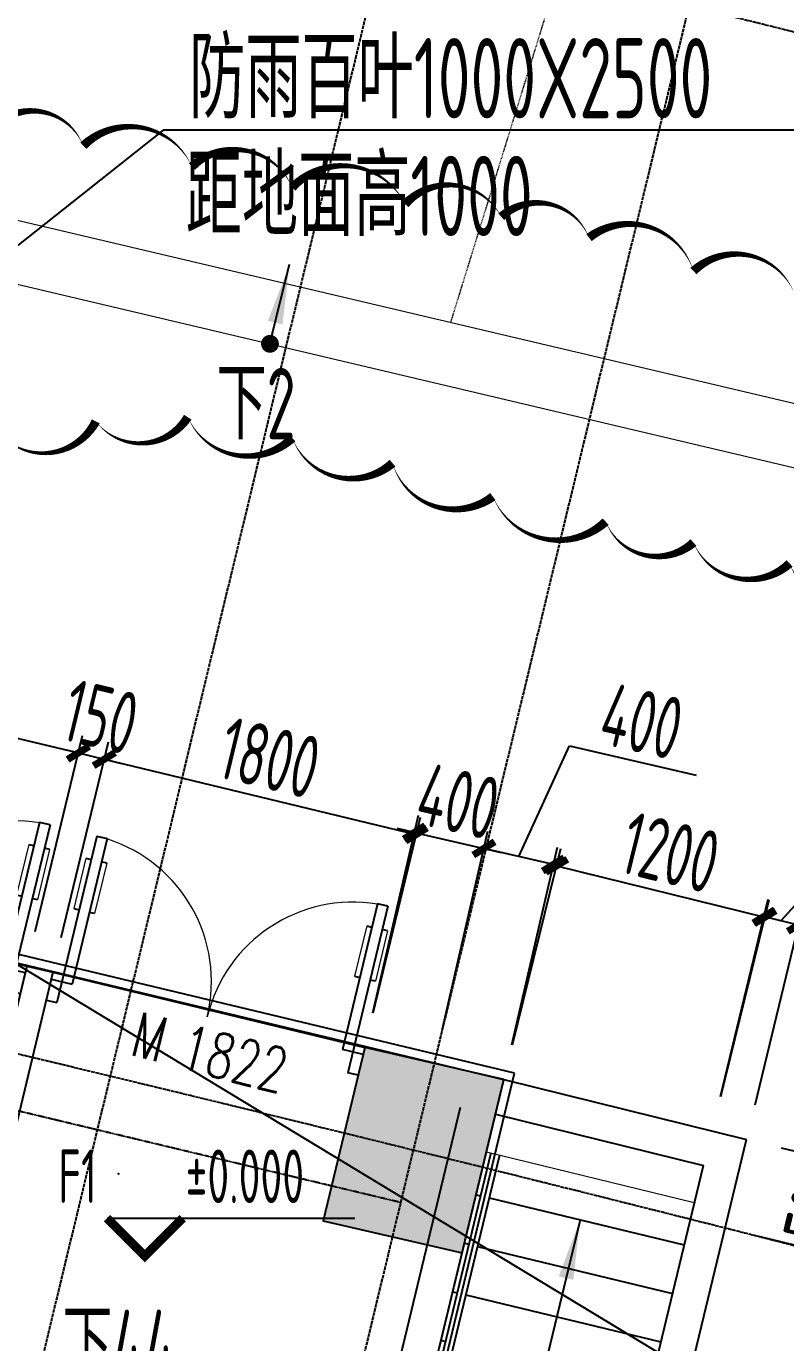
# Model space of a CAD drawing. Header units: millimetres. Extents: x 11639278 to 23698211, y -13072636 to -5537337.
# Drawn here: x 11852467 to 11856727, y -6387789 to -6380407 of the extents above; entities that cross this region are included whole.
import ezdxf
from ezdxf.enums import TextEntityAlignment as Align

# ---------------------------------------------------------------- set-up
doc = ezdxf.new("R2010")
doc.units = ezdxf.units.MM
doc.header["$LTSCALE"] = 10
for name, pattern in [('A2-RG-AXIS$0$CENTER', [2, 1.25, -0.25, 0.25, -0.25]), ('A2-RG-AXIS$0$DOTE', [2.42, 2, -0.2, 0.02, -0.2]), ('A2-RI-F1$0$DOT2', [0.125, 0, -0.125]), ('A2-RI-F1$0$Overhead 1_16_', [2.579687, 1.5875, -0.992188]), ('A2-RV-F1$0$DASHED2', [0.375, 0.25, -0.125])]:
    doc.linetypes.add(name, pattern=pattern)
for name, color, linetype in [('A2-RB-F1$0$A-DIMS-100', 1, 'Continuous'), ('A2-RG-AXIS$0$A-GRID', 1, 'A2-RG-AXIS$0$CENTER'), ('A2-RI-F1$0$$0$AUDIT_D_120618114340-341', 1, 'Continuous'), ('A2-RI-F1$0$A-DOOR', 32, 'Continuous'), ('A2-RI-F1$0$A-FLOR-OTLN', 4, 'A2-RI-F1$0$DOT2'), ('A2-RI-F1$0$A-STRS', 50, 'Continuous'), ('A2-RI-F1$0$A-SYMB', 4, 'Continuous'), ('A2-RI-F1$0$A-SYMB-AREA', 4, 'Continuous'), ('A2-RI-F1$0$A-SYMB-DOOR', 4, 'Continuous'), ('A2-RI-F1$0$A-SYMB-NAME', 4, 'Continuous'), ('A2-RI-F1$0$A-WALL', 7, 'Continuous'), ('A2-RI-F1$0$AUDIT_D_120618114340-341', 1, 'Continuous'), ('A2-RI-F1$0$WINDOW_TEXT', 7, 'Continuous'), ('A2-RS-F1$0$A-HATH-GRAY', 8, 'Continuous'), ('A2-RS-F1$0$A-WALL-CONC', 6, 'Continuous'), ('A2-RV-F1$0$A-HATH-GRAY', 8, 'Continuous'), ('A2-RV-F1$0$A-SYMB-AREA', 4, 'Continuous'), ('A2-RV-F1$0$A-SYMB-NAME', 4, 'Continuous'), ('A2-RV-F1$0$AUDIT_D_120618114340-210', 80, 'Continuous'), ('A2-RV-F1$0$AUDIT_D_120618114340-341', 1, 'Continuous'), ('A2-RV-F1$0$AUDIT_D_120618114340-408', 50, 'Continuous')]:
    doc.layers.add(name, color=color, linetype=linetype)
for name, color, linetype, lineweight in [('A2-RI-F1$0$A-DETL-LLIN', 3, 'Continuous', 5), ('A2-RI-F1$0$A-FLOR-OVHD', 8, 'A2-RI-F1$0$Overhead 1_16_', 5), ('A2-RI-F1$0$ECADI-PARCEL NAMES', 2, 'Continuous', 9)]:
    doc.layers.add(name, color=color, linetype=linetype, lineweight=lineweight)
doc.layers.add('A2-RI-F1$0$A-X-AREA', color=6, linetype='Continuous', plot=False)
doc.styles.add('A2-RB-F1$0$XD2008', font='hzs.shx', dxfattribs={"width": 0.7, "bigfont": 'hztxt.shx'})
doc.styles.add('A2-RI-F1$0$ECADI', font='hzs.shx', dxfattribs={"width": 0.7, "bigfont": 'hztxt.shx'})
doc.styles.add('A2-RI-F1$0$ECADI-TXT', font='simplex.shx', dxfattribs={"bigfont": 'hztxt.shx'})
doc.styles.add('A2-RI-F1$0$SIMPLEX', font='simplex.shx', dxfattribs={"width": 0.7})
doc.styles.add('A2-RI-F1$0$XD2008', font='hzs.shx', dxfattribs={"width": 0.7, "bigfont": 'hztxt.shx'})
doc.styles.add('A2-RV-F1$0$ECADI', font='hzs.shx', dxfattribs={"width": 0.7, "bigfont": 'hztxt.shx'})
doc.dimstyles.new('A2-RB-F1$0$XD100$0', dxfattribs={"dimscale": 100, "dimtxt": 3.5, "dimasz": 1, "dimexe": 1, "dimexo": 2, "dimgap": 0.5, "dimtad": 1, "dimdec": 0, "dimdsep": 46, "dimtxsty": 'A2-RB-F1$0$XD2008', "dimblk1": 'A2-RB-F1$0$_ArchTick', "dimblk2": 'A2-RB-F1$0$_ArchTick', "dimsah": 1, "dimcen": 2.5, "dimclrt": 4, "dimaunit": 1, "dimadec": 0, "dimazin": 0, "dimtfac": 1, "dimtdec": 0, "dimtix": 1, "dimtmove": 1, "dimatfit": 3, "dimfxl": 0, "dimtolj": 1, "dimtzin": 0, "dimarcsym": 0})

# ---------------------------------------------------------------- blocks, each defined once
blk = doc.blocks.new('A2-RG-AXIS')
at = {"layer": 'A2-RG-AXIS$0$A-GRID', "linetype": 'A2-RG-AXIS$0$DOTE'}
for p, q in [((11845769.4, -6416040.8), (11855178.4, -6377003.5)), ((11847468.7, -6416458.9), (11856889.5, -6377372.8))]:
    blk.add_line(p, q, dxfattribs=at)
for radius in [323300, 316700, 313400, 308700]:
    blk.add_arc((11778730.7, -6694178.7), radius, 75.589285, 95.407644, dxfattribs=at)
blk = doc.blocks.new('A2-RV-F1$0$5erhfh')
at = {"layer": 'A2-RV-F1$0$A-SYMB-AREA', "style": 'A2-RV-F1$0$ECADI', "width": 0.7}
blk.add_attdef('340M2', text='', height=2.5, dxfattribs=at).set_placement((0, 1.25), align=Align.MIDDLE_LEFT)
at = {"layer": 'A2-RV-F1$0$A-SYMB-NAME', "style": 'A2-RV-F1$0$ECADI', "width": 0.7}
blk.add_attdef('CHINESENAME', (-12.292, 3.087), '', height=4.5, dxfattribs=at)
blk = doc.blocks.new('A2-RV-F1')
at = {"layer": 'A2-RV-F1$0$A-HATH-GRAY', "linetype": 'A2-RV-F1$0$DASHED2'}
blk.add_line((11850144, -6385943.2), (11854569.1, -6387002.1), dxfattribs=at)
at = {"layer": 'A2-RV-F1$0$AUDIT_D_120618114340-210', "extrusion": (0, 0, -1)}
for p, q in [((11855072.4, -6386725.6), (11853547.8, -6393051)), ((11855121, -6386737.4), (11853596.4, -6393062.8))]:
    blk.add_line(p, q, dxfattribs=at)
at = {"layer": 'A2-RV-F1$0$AUDIT_D_120618114340-341', "extrusion": (-1.41944e-08, 7.12139e-08, -1)}
blk.add_line((11855573.6, -6387100.1, 0), (11854106.8, -6393185.8, 0), dxfattribs=at)
at = {"layer": 'A2-RV-F1$0$AUDIT_D_120618114340-341', "extrusion": (-2.24011e-30, -5.38121e-30, -1)}
blk.add_solid([(-11855453.8, -6387417.6), (-11855535.6, -6387437.3), (-11855573.6, -6387100.1)], dxfattribs=at)
at = {"layer": 'A2-RV-F1$0$AUDIT_D_120618114340-408'}
for p, q in [((11854990.3, -6386959.5), (11855014.6, -6386965.3)), ((11855063.2, -6386977), (11856156.9, -6387240.6)), ((11854924.7, -6387231.7), (11854949, -6387237.5)), ((11854997.6, -6387249.2), (11856091.3, -6387512.9)), ((11854859.1, -6387503.9), (11854883.4, -6387509.7)), ((11854932, -6387521.5), (11856025.7, -6387785.1)), ((11854793.5, -6387776.1), (11854817.8, -6387781.9))]:
    blk.add_line(p, q, dxfattribs=at)
ref = blk.add_blockref('A2-RV-F1$0$5erhfh', (11853899.2, -6388313.4), dxfattribs=dict(xscale=100, yscale=100, zscale=100))
ref.add_attrib('CHINESENAME', '下44', (11852670, -6388004.6), dxfattribs={"layer": 'A2-RV-F1$0$A-SYMB-NAME', "height": 400, "style": 'A2-RV-F1$0$ECADI', "width": 0.7})
blk = doc.blocks.new('A2-RB-F1$0$_ArchTick')
at = {"color": 0, "linetype": 'ByBlock', "const_width": 0.4}
blk.add_lwpolyline([(-0.5, -0.5), (0.5, 0.5)], dxfattribs=at)
blk = doc.blocks.new('*D1394')
at = {"layer": 'A2-RB-F1$0$A-DIMS-100', "color": 0, "lineweight": -2, "transparency": 16777216}
for p, q in [((11855193.8, -6386119.9), (11855465.6, -6385017.8)), ((11855441.7, -6385114.9), (11856610.5, -6385403.3)), ((11856362.5, -6386408.2), (11856634.4, -6385306.2))]:
    blk.add_line(p, q, dxfattribs=at)
at = {"layer": 'Defpoints', "color": 0, "transparency": 16777216}
for p in [(11856610.5, -6385403.3), (11855145.9, -6386314), (11856314.6, -6386602.4)]:
    blk.add_point(p, dxfattribs=at)
at = {"layer": 'A2-RB-F1$0$A-DIMS-100', "color": 0, "lineweight": -2, "transparency": 16777216, "xscale": 100, "yscale": 100, "zscale": 100}
for p, rotation in [((11855441.7, -6385114.9), 166.1416754840105), ((11856610.5, -6385403.3), 346.1416754840104)]:
    blk.add_blockref('A2-RB-F1$0$_ArchTick', p, dxfattribs=dict(at, rotation=rotation))
at = {"layer": 'A2-RB-F1$0$A-DIMS-100', "color": 4, "transparency": 16777216, "insert": (11856080, -6385040.6), "char_height": 350, "attachment_point": 5, "rotation": 346.14168, "style": 'A2-RB-F1$0$XD2008'}
blk.add_mtext('\\A1;1200', dxfattribs=at)
blk = doc.blocks.new('*D1395')
at = {"layer": 'A2-RB-F1$0$A-DIMS-100', "color": 0, "lineweight": -2, "transparency": 16777216}
for p, q in [((11855229.1, -6385062.5), (11855513.3, -6384442.4)), ((11855513.3, -6384442.4), (11856224.6, -6384606.3)), ((11854801, -6386029.3), (11855056.7, -6384920.1)), ((11855190.8, -6386119.1), (11855446.5, -6385009.9)), ((11855424, -6385107.4), (11855034.2, -6385017.5))]:
    blk.add_line(p, q, dxfattribs=at)
at = {"layer": 'Defpoints', "color": 0, "transparency": 16777216}
for p in [(11855034.2, -6385017.5), (11854756.1, -6386224.2), (11855145.9, -6386314)]:
    blk.add_point(p, dxfattribs=at)
at = {"layer": 'A2-RB-F1$0$A-DIMS-100', "color": 0, "lineweight": -2, "transparency": 16777216, "xscale": 100, "yscale": 100, "zscale": 100}
for p, rotation in [((11855034.2, -6385017.5), 167.0199327018391), ((11855424, -6385107.4), 347.0199327018392)]:
    blk.add_blockref('A2-RB-F1$0$_ArchTick', p, dxfattribs=dict(at, rotation=rotation))
at = {"layer": 'A2-RB-F1$0$A-DIMS-100', "color": 4, "transparency": 16777216, "insert": (11855919.5, -6384305.1), "char_height": 350, "attachment_point": 5, "rotation": 347.01993, "style": 'A2-RB-F1$0$XD2008'}
blk.add_mtext('\\A1;400', dxfattribs=at)
blk = doc.blocks.new('*D1236')
at = {"layer": 'A2-RB-F1$0$A-DIMS-100', "color": 0, "lineweight": -2, "transparency": 16777216}
for p, q in [((11850767.6, -6385060.8), (11851032.4, -6383963)), ((11851008.9, -6384060.2), (11852758.8, -6384482.2)), ((11852517.5, -6385482.8), (11852782.2, -6384385))]:
    blk.add_line(p, q, dxfattribs=at)
at = {"layer": 'Defpoints', "color": 0, "transparency": 16777216}
for p in [(11852758.8, -6384482.2), (11850720.8, -6385255.2), (11852470.6, -6385677.2)]:
    blk.add_point(p, dxfattribs=at)
at = {"layer": 'A2-RB-F1$0$A-DIMS-100', "color": 0, "lineweight": -2, "transparency": 16777216, "xscale": 100, "yscale": 100, "zscale": 100}
for p, rotation in [((11851008.9, -6384060.2), 166.4420341901473), ((11852758.8, -6384482.2), 346.4420341901473)]:
    blk.add_blockref('A2-RB-F1$0$_ArchTick', p, dxfattribs=dict(at, rotation=rotation))
at = {"layer": 'A2-RB-F1$0$A-DIMS-100', "color": 4, "transparency": 16777216, "insert": (11851936.6, -6384052.5), "char_height": 350, "attachment_point": 5, "rotation": 346.44203, "style": 'A2-RB-F1$0$XD2008'}
blk.add_mtext('\\A1;1800', dxfattribs=at)
blk = doc.blocks.new('*D1237')
at = {"layer": 'A2-RB-F1$0$A-DIMS-100', "color": 0, "lineweight": -2, "transparency": 16777216}
for p, q in [((11852517.5, -6385482.8), (11852782.1, -6384384.8)), ((11852663.3, -6385517.9), (11852927.9, -6384420)), ((11852758.7, -6384482), (11852661.5, -6384458.6)), ((11852758.7, -6384482), (11852904.5, -6384517.2)), ((11852904.5, -6384517.2), (11853001.7, -6384540.6))]:
    blk.add_line(p, q, dxfattribs=at)
at = {"layer": 'Defpoints', "color": 0, "transparency": 16777216}
for p in [(11852904.5, -6384517.2), (11852470.6, -6385677.2), (11852616.4, -6385712.3)]:
    blk.add_point(p, dxfattribs=at)
at = {"layer": 'A2-RB-F1$0$A-DIMS-100', "color": 0, "lineweight": -2, "transparency": 16777216, "xscale": 100, "yscale": 100, "zscale": 100}
for p, rotation in [((11852758.7, -6384482), 346.4486630936225), ((11852904.5, -6384517.2), 166.4486630936225)]:
    blk.add_blockref('A2-RB-F1$0$_ArchTick', p, dxfattribs=dict(at, rotation=rotation))
at = {"layer": 'A2-RB-F1$0$A-DIMS-100', "color": 4, "transparency": 16777216, "insert": (11852884.3, -6384280.9), "char_height": 350, "attachment_point": 5, "rotation": 346.44866, "style": 'A2-RB-F1$0$XD2008'}
blk.add_mtext('\\A1;150', dxfattribs=at)
blk = doc.blocks.new('*D1238')
at = {"layer": 'A2-RB-F1$0$A-DIMS-100', "color": 0, "lineweight": -2, "transparency": 16777216}
for p, q in [((11852663.3, -6385517.9), (11852928.1, -6384420.1)), ((11852904.6, -6384517.3), (11854654.4, -6384939.3)), ((11854413.1, -6385939.9), (11854677.9, -6384842.1))]:
    blk.add_line(p, q, dxfattribs=at)
at = {"layer": 'Defpoints', "color": 0, "transparency": 16777216}
for p in [(11854654.4, -6384939.3), (11852616.4, -6385712.3), (11854366.3, -6386134.3)]:
    blk.add_point(p, dxfattribs=at)
at = {"layer": 'A2-RB-F1$0$A-DIMS-100', "color": 0, "lineweight": -2, "transparency": 16777216, "xscale": 100, "yscale": 100, "zscale": 100}
for p, rotation in [((11852904.6, -6384517.3), 166.4414817815372), ((11854654.4, -6384939.3), 346.4414817815372)]:
    blk.add_blockref('A2-RB-F1$0$_ArchTick', p, dxfattribs=dict(at, rotation=rotation))
at = {"layer": 'A2-RB-F1$0$A-DIMS-100', "color": 4, "transparency": 16777216, "insert": (11853832.3, -6384509.6), "char_height": 350, "attachment_point": 5, "rotation": 346.44148, "style": 'A2-RB-F1$0$XD2008'}
blk.add_mtext('\\A1;1800', dxfattribs=at)
blk = doc.blocks.new('*D1239')
at = {"layer": 'A2-RB-F1$0$A-DIMS-100', "color": 0, "lineweight": -2, "transparency": 16777216}
for p, q in [((11854411.2, -6385939.4), (11854666.9, -6384830.2)), ((11854644.4, -6384927.7), (11854547, -6384905.2)), ((11854644.4, -6384927.7), (11855034.2, -6385017.5)), ((11854801, -6386029.3), (11855056.7, -6384920.1)), ((11855034.2, -6385017.5), (11855131.6, -6385040))]:
    blk.add_line(p, q, dxfattribs=at)
at = {"layer": 'Defpoints', "color": 0, "transparency": 16777216}
for p in [(11855034.2, -6385017.5), (11854366.3, -6386134.3), (11854756.1, -6386224.2)]:
    blk.add_point(p, dxfattribs=at)
at = {"layer": 'A2-RB-F1$0$A-DIMS-100', "color": 0, "lineweight": -2, "transparency": 16777216, "xscale": 100, "yscale": 100, "zscale": 100}
for p, rotation in [((11854644.4, -6384927.7), 347.019932701758), ((11855034.2, -6385017.5), 167.0199327017581)]:
    blk.add_blockref('A2-RB-F1$0$_ArchTick', p, dxfattribs=dict(at, rotation=rotation))
at = {"layer": 'A2-RB-F1$0$A-DIMS-100', "color": 4, "transparency": 16777216, "insert": (11854889.8, -6384753.4), "char_height": 350, "attachment_point": 5, "rotation": 347.01993, "style": 'A2-RB-F1$0$XD2008'}
blk.add_mtext('\\A1;400', dxfattribs=at)
blk = doc.blocks.new('*D852')
at = {"layer": 'A2-RB-F1$0$A-DIMS-100', "color": 0, "lineweight": -2, "transparency": 16777216}
for p, q in [((11856702.2, -6385422.5), (11857071.7, -6385014.1)), ((11857071.7, -6385014.1), (11857781.3, -6385185.6)), ((11856361.6, -6386408), (11856628.9, -6385301.9)), ((11856555.1, -6386454.7), (11856822.4, -6385348.6)), ((11856605.4, -6385399.1), (11856798.9, -6385445.8))]:
    blk.add_line(p, q, dxfattribs=at)
at = {"layer": 'Defpoints', "color": 0, "transparency": 16777216}
for p in [(11856798.9, -6385445.8), (11856314.6, -6386602.4), (11856508.1, -6386649.1)]:
    blk.add_point(p, dxfattribs=at)
at = {"layer": 'A2-RB-F1$0$A-DIMS-100', "color": 0, "lineweight": -2, "transparency": 16777216, "xscale": 100, "yscale": 100, "zscale": 100}
for p, rotation in [((11856605.4, -6385399.1), 166.4145466083481), ((11856798.9, -6385445.8), 346.4145466083481)]:
    blk.add_blockref('A2-RB-F1$0$_ArchTick', p, dxfattribs=dict(at, rotation=rotation))
at = {"layer": 'A2-RB-F1$0$A-DIMS-100', "color": 4, "transparency": 16777216, "insert": (11857479.4, -6384881.1), "char_height": 350, "attachment_point": 5, "rotation": 346.41455, "style": 'A2-RB-F1$0$XD2008'}
blk.add_mtext('\\A1;200', dxfattribs=at)
blk = doc.blocks.new('*D853')
at = {"layer": 'A2-RB-F1$0$A-DIMS-100', "color": 0, "lineweight": -2, "transparency": 16777216}
for p, q in [((11856702.3, -6386697), (11857304.7, -6386842.6)), ((11857207.5, -6386819.1), (11857231, -6386721.9)), ((11857207.5, -6386819.1), (11857087.3, -6387316.4)), ((11856582.1, -6387194.3), (11857184.5, -6387339.9)), ((11857087.3, -6387316.4), (11857063.9, -6387413.6))]:
    blk.add_line(p, q, dxfattribs=at)
at = {"layer": 'Defpoints', "color": 0, "transparency": 16777216}
for p in [(11856507.9, -6386650.1), (11856387.7, -6387147.3), (11857087.3, -6387316.4)]:
    blk.add_point(p, dxfattribs=at)
at = {"layer": 'A2-RB-F1$0$A-DIMS-100', "color": 0, "lineweight": -2, "transparency": 16777216, "xscale": 100, "yscale": 100, "zscale": 100}
for p, rotation in [((11857207.5, -6386819.1), 256.414546608545), ((11857087.3, -6387316.4), 76.41454660854498)]:
    blk.add_blockref('A2-RB-F1$0$_ArchTick', p, dxfattribs=dict(at, rotation=rotation))
at = {"layer": 'A2-RB-F1$0$A-DIMS-100', "color": 4, "transparency": 16777216, "insert": (11856928.7, -6387014.9), "char_height": 350, "attachment_point": 5, "rotation": 76.41455, "style": 'A2-RB-F1$0$XD2008'}
blk.add_mtext('\\A1;500', dxfattribs=at)
blk = doc.blocks.new('A2-RS-F1')
at = {"layer": 'A2-RS-F1$0$A-HATH-GRAY', "ltscale": 3}
h = blk.add_hatch(color=256, dxfattribs=at)
h.paths.add_polyline_path([(11790490.7, -6377046.5), (11789491.3, -6377010.6), (11789445.2, -6378310.2), (11790444.5, -6378345.7)], flags=16)
h.paths.add_polyline_path([(11794711.1, -6377235.6), (11794112.3, -6377197.1), (11794061, -6377995.6), (11794659.8, -6378034.1)], flags=0)
h.paths.add_polyline_path([(11794483.3, -6380778.7), (11793884.5, -6380740.2), (11793833.2, -6381538.6), (11794432, -6381577.1)], flags=0)
h.paths.add_polyline_path([(11793886.5, -6390060.6), (11793287.7, -6390022.1), (11793236.4, -6390820.5), (11793835.2, -6390859)], flags=0)
h.paths.add_polyline_path([(11793658.7, -6393603.7), (11793059.9, -6393565.2), (11793008.6, -6394363.6), (11793607.4, -6394402.1)], flags=0)
h.paths.add_polyline_path([(11789926.5, -6392936.5), (11788927.1, -6392900.6), (11788881, -6394200.2), (11789880.4, -6394235.7)], flags=16)
h.paths.add_polyline_path([(11781272, -6392739.2), (11780272, -6392732.1), (11780263.2, -6394032.4), (11781263.2, -6394039.2)], flags=16)
h.paths.add_polyline_path([(11772615.4, -6392790.7), (11771615.7, -6392812.3), (11771644.2, -6394112.4), (11772644, -6394090.4)], flags=16)
h.paths.add_polyline_path([(11771835.6, -6400549.4, 1), (11772735.6, -6400549.4, 1)])
h.paths.add_polyline_path([(11789601.8, -6400663.7, 1), (11788701.8, -6400663.7, 1)], flags=0)
h.paths.add_polyline_path([(11797125.5, -6401083.9, 1), (11798025.5, -6401083.9, 1)], flags=0)
h.paths.add_polyline_path([(11772266.5, -6376894.6), (11771266.7, -6376916.1), (11771295.3, -6378216.2), (11772295, -6378194.3)], flags=16)
h.paths.add_polyline_path([(11781379.7, -6376839.6), (11780379.7, -6376832.4), (11780370.9, -6378132.8), (11781370.9, -6378139.6)], flags=16)
h.paths.add_polyline_path([(11752826.5, -6385566), (11752029, -6385629.4), (11752187.6, -6387623.1), (11752985.1, -6387559.7)], flags=17)
h.paths.add_polyline_path([(11757362.8, -6385212.9), (11756565.3, -6385276.3), (11756723.9, -6387270.1), (11757521.2, -6387204.8)], flags=17)
h.paths.add_polyline_path([(11762965.1, -6393140.9), (11763031, -6394439.6), (11764029.7, -6394388.9), (11763963.9, -6393090.2)])
h.paths.add_polyline_path([(11793008.6, -6394363.6), (11793607.4, -6394402.1), (11793658.7, -6393603.7), (11793059.9, -6393565.2)], flags=17)
h.paths.add_polyline_path([(11793236.4, -6390820.5), (11793835.2, -6390859), (11793886.5, -6390060.6), (11793287.7, -6390022.1)], flags=17)
h.paths.add_polyline_path([(11793833.2, -6381538.6), (11794432, -6381577.1), (11794483.3, -6380778.7), (11793884.5, -6380740.2)], flags=17)
h.paths.add_polyline_path([(11794061, -6377995.6), (11794659.8, -6378034.1), (11794711.1, -6377235.6), (11794112.3, -6377197.1)], flags=17)
h.paths.add_polyline_path([(11762159.9, -6377261.3), (11762225.8, -6378560), (11763224.5, -6378509.3), (11763158.6, -6377210.6)], flags=17)
edge = h.paths.add_edge_path(flags=16)
edge.add_arc((11772285.6, -6400549.4), 450, 0, 360)
edge = h.paths.add_edge_path(flags=16)
edge.add_arc((11789151.8, -6400663.7), 450, 0, 360)
edge = h.paths.add_edge_path()
edge.add_arc((11763857, -6400855.6), 450, 0, 360)
edge = h.paths.add_edge_path(flags=17)
edge.add_arc((11797575.5, -6401083.9), 450, 0, 360)
edge = h.paths.add_edge_path()
edge.add_arc((11755440.6, -6401403.6), 450, 0, 360)
h.paths.add_polyline_path([(11756756.1, -6377586.7), (11756914.7, -6379580.4), (11756117.2, -6379643.9), (11755958.6, -6377650.1)], flags=17)
h.paths.add_polyline_path([(11757322.6, -6394796.6), (11758120, -6394731.3), (11758001.2, -6393237.8), (11757203.7, -6393301.3)])
h.paths.add_polyline_path([(11752786.3, -6395149.5), (11753583.8, -6395086), (11753449, -6393391.4), (11752651.5, -6393454.8)])
h.paths.add_polyline_path([(11751581, -6379997.1), (11752378.4, -6379933.7), (11752219.8, -6377940), (11751422.4, -6378003.4)])
edge = h.paths.add_edge_path()
edge.add_line((11771615.7, -6392812.7), (11771644.2, -6394112.4))
edge.add_line((11771644.2, -6394112.4), (11772644, -6394090.4))
edge.add_line((11772644, -6394090.4), (11772615.4, -6392790.7))
edge.add_line((11772615.4, -6392790.7), (11771615.7, -6392812.3))
edge.add_line((11780272, -6392732.4), (11780263.2, -6394032.4))
edge.add_line((11780263.2, -6394032.4), (11781263.2, -6394039.2))
edge.add_line((11781263.2, -6394039.2), (11781272, -6392739.2))
edge.add_line((11781272, -6392739.2), (11780272, -6392732.1))
edge.add_line((11788927.1, -6392901), (11788881, -6394200.2))
edge.add_line((11788881, -6394200.2), (11789880.4, -6394235.7))
edge.add_line((11789880.4, -6394235.7), (11789926.5, -6392936.5))
edge.add_line((11789926.5, -6392936.5), (11788927.1, -6392900.6))
edge.add_line((11789491.3, -6377011), (11789445.2, -6378310.2))
edge.add_line((11789445.2, -6378310.2), (11790444.5, -6378345.7))
edge.add_line((11790444.5, -6378345.7), (11790490.7, -6377046.5))
edge.add_line((11790490.7, -6377046.5), (11789491.3, -6377010.6))
edge.add_line((11780379.7, -6376832.8), (11780370.9, -6378132.8))
edge.add_line((11780370.9, -6378132.8), (11781370.9, -6378139.6))
edge.add_line((11781370.9, -6378139.6), (11781379.7, -6376839.6))
edge.add_line((11781379.7, -6376839.6), (11780379.7, -6376832.4))
edge.add_line((11771266.7, -6376916.5), (11771295.3, -6378216.2))
edge.add_line((11771295.3, -6378216.2), (11772295, -6378194.3))
edge.add_line((11772295, -6378194.3), (11772266.5, -6376894.6))
edge.add_line((11772266.5, -6376894.6), (11771266.7, -6376916.1))
edge.add_line((11756723.9, -6387270.1), (11757521.2, -6387204.8))
edge.add_line((11756565.3, -6385276.3), (11757362.8, -6385212.9))
edge.add_line((11756565.3, -6385276.3), (11756723.9, -6387270.1))
edge.add_line((11752187.6, -6387623.1), (11752985.1, -6387559.7))
edge.add_line((11752029, -6385629.4), (11752826.5, -6385566))
edge.add_line((11752029, -6385629.4), (11752187.6, -6387623.2))
edge.add_line((11752826.5, -6385566), (11752985.1, -6387559.7))
edge.add_line((11757362.2, -6385205.2), (11757521.2, -6387204.8))
edge = h.paths.add_edge_path()
edge.add_arc((11847549.5, -6408655.2), 450, 0, 360)
h.paths.add_polyline_path([(11818747.1, -6372607.5), (11817357.2, -6372439.1), (11817138.8, -6374225.8), (11818528.7, -6374394.2)])
h.paths.add_polyline_path([(11827964.2, -6373889.1), (11826579.8, -6373680.9), (11826310.1, -6375460.6), (11827694.6, -6375668.8)])
h.paths.add_polyline_path([(11837140.7, -6375434.8), (11835762.8, -6375187), (11835442.2, -6376958.2), (11836820.1, -6377206.1)])
h.paths.add_polyline_path([(11814457.2, -6396161.7), (11815846.9, -6396331.6), (11816041, -6394743.5), (11814651.4, -6394573.1)])
h.paths.add_polyline_path([(11851385, -6401917.5), (11850605.4, -6401737.8), (11850371.1, -6402710), (11851150.7, -6402889.7)])
h.paths.add_polyline_path([(11846959.8, -6400859), (11846180.2, -6400679.3), (11845945.9, -6401651.6), (11846725.5, -6401831.3)])
h.paths.add_polyline_path([(11841338.2, -6400630.1), (11839968.3, -6400341.3), (11840298.4, -6398775.8), (11841668.4, -6399064)])
h.paths.add_polyline_path([(11831505.8, -6398704), (11832883.4, -6398953.4), (11833168.4, -6397379), (11831790.9, -6397129.1)])
h.paths.add_polyline_path([(11822999.8, -6397310.5), (11824384, -6397520.2), (11824623.6, -6395938.3), (11823239.5, -6395728)])
h.paths.add_polyline_path([(11806985.1, -6395311.3), (11806188.5, -6395237.1), (11806299.9, -6394042), (11807096.4, -6394116.5)])
h.paths.add_polyline_path([(11800592, -6394828.7), (11801190.8, -6394867.2), (11801242.1, -6394068.8), (11800643.4, -6394030.3)])
h.paths.add_polyline_path([(11793008.6, -6394363.6), (11793607.4, -6394402.1), (11793658.7, -6393603.7), (11793059.9, -6393565.2)], flags=17)
h.paths.add_polyline_path([(11800819.8, -6391285.9), (11801418.6, -6391324.4), (11801469.9, -6390525.9), (11800871.2, -6390487.4)])
h.paths.add_polyline_path([(11793236.4, -6390820.5), (11793835.2, -6390859), (11793886.5, -6390060.6), (11793287.7, -6390022.1)], flags=17)
h.paths.add_polyline_path([(11853037, -6395063.6), (11853271.3, -6394091.4), (11852491.7, -6393911.7), (11852257.4, -6394883.9)])
h.paths.add_polyline_path([(11854911.5, -6387286.2), (11855145.9, -6386314), (11854366.3, -6386134.3), (11854131.9, -6387106.5)])
h.paths.add_polyline_path([(11846269, -6377243.5), (11844898.8, -6376956.1), (11844527.5, -6378717.4), (11845897.7, -6379004.7)])
h.paths.add_polyline_path([(11848611.8, -6394005), (11848846.2, -6393032.8), (11848066.6, -6392853.1), (11847832.2, -6393825.3)])
h.paths.add_polyline_path([(11850486.4, -6386227.4), (11850720.8, -6385255.2), (11849941.2, -6385075.5), (11849706.8, -6386047.7)])
h.paths.add_polyline_path([(11843712.1, -6384523.3), (11844299.2, -6384647.1), (11844423, -6384060), (11843835.9, -6383936.2)])
h.paths.add_polyline_path([(11842061.7, -6392351.2), (11842648.8, -6392475), (11842772.6, -6391887.9), (11842185.5, -6391764.1)])
h.paths.add_polyline_path([(11808357.4, -6373042.4), (11808954.8, -6373098.1), (11809029, -6372301.4), (11808431.6, -6372245.8)])
h.paths.add_polyline_path([(11793833.2, -6381538.6), (11794432, -6381577.1), (11794483.3, -6380778.7), (11793884.5, -6380740.2)], flags=17)
h.paths.add_polyline_path([(11801416.6, -6382004.6), (11802015.3, -6382043.1), (11802066.7, -6381244.7), (11801467.9, -6381206.2)])
h.paths.add_polyline_path([(11801644.4, -6378461.8), (11802243.1, -6378500.3), (11802294.5, -6377701.9), (11801695.7, -6377663.4)])
h.paths.add_polyline_path([(11794061, -6377995.6), (11794659.8, -6378034.1), (11794711.1, -6377235.6), (11794112.3, -6377197.1)], flags=17)
h.paths.add_polyline_path([(11808460.5, -6379479.9), (11807663.9, -6379405.7), (11807775.3, -6378210.6), (11808571.8, -6378285.1)])
edge = h.paths.add_edge_path(flags=16)
edge.add_arc((11772285.6, -6400549.4), 450, 0, 360)
edge = h.paths.add_edge_path(flags=17)
edge.add_arc((11789151.8, -6400663.7), 450, 0, 360)
edge = h.paths.add_edge_path(flags=17)
edge.add_arc((11797575.5, -6401083.9), 450, 0, 360)
edge = h.paths.add_edge_path()
edge.add_arc((11805983.7, -6401745.9), 450, 0, 360)
edge = h.paths.add_edge_path()
edge.add_arc((11814369.4, -6402649), 450, 0, 360)
edge = h.paths.add_edge_path()
edge.add_arc((11822725.7, -6403792.5), 450, 0, 360)
edge = h.paths.add_edge_path()
edge.add_arc((11831045.7, -6405175.5), 450, 0, 360)
edge = h.paths.add_edge_path()
edge.add_arc((11839322.6, -6406796.9), 450, 0, 360)
edge = h.paths.add_edge_path(flags=17)
edge.add_line((11771615.7, -6392812.7), (11771644.2, -6394112.4))
edge.add_line((11771644.2, -6394112.4), (11772644, -6394090.4))
edge.add_line((11772644, -6394090.4), (11772615.4, -6392790.7))
edge.add_line((11772615.4, -6392790.7), (11771615.7, -6392812.3))
edge.add_line((11780272, -6392732.4), (11780263.2, -6394032.4))
edge.add_line((11780263.2, -6394032.4), (11781263.2, -6394039.2))
edge.add_line((11781263.2, -6394039.2), (11781272, -6392739.2))
edge.add_line((11781272, -6392739.2), (11780272, -6392732.1))
edge.add_line((11788927.1, -6392901), (11788881, -6394200.2))
edge.add_line((11788881, -6394200.2), (11789880.4, -6394235.7))
edge.add_line((11789880.4, -6394235.7), (11789926.5, -6392936.5))
edge.add_line((11789926.5, -6392936.5), (11788927.1, -6392900.6))
edge.add_line((11789491.3, -6377011), (11789445.2, -6378310.2))
edge.add_line((11789445.2, -6378310.2), (11790444.5, -6378345.7))
edge.add_line((11790444.5, -6378345.7), (11790490.7, -6377046.5))
edge.add_line((11790490.7, -6377046.5), (11789491.3, -6377010.6))
edge.add_line((11780379.7, -6376832.8), (11780370.9, -6378132.8))
edge.add_line((11780370.9, -6378132.8), (11781370.9, -6378139.6))
edge.add_line((11781370.9, -6378139.6), (11781379.7, -6376839.6))
edge.add_line((11781379.7, -6376839.6), (11780379.7, -6376832.4))
edge.add_line((11771266.7, -6376916.5), (11771295.3, -6378216.2))
edge.add_line((11771295.3, -6378216.2), (11772295, -6378194.3))
edge.add_line((11772295, -6378194.3), (11772266.5, -6376894.6))
edge.add_line((11772266.5, -6376894.6), (11771266.7, -6376916.1))
edge = h.paths.add_edge_path()
edge.add_arc((11780719.5, -6400485.4), 450, 0, 360)
at = {"layer": 'A2-RS-F1$0$A-WALL-CONC', "ltscale": 3}
blk.add_lwpolyline([(11854911.5, -6387286.2), (11855145.9, -6386314), (11854366.3, -6386134.3), (11854131.9, -6387106.5)], close=True, dxfattribs=at)
blk = doc.blocks.new('A2-RI-F1$0$ECADI-TAG-HGHT（国标）')
at = {"color": 1}
blk.add_line((-2.121, 2.121), (11.768, 2.121), dxfattribs=at)
at = {"color": 1, "const_width": 0.5}
blk.add_lwpolyline([(-2.121, 2.121), (0, 0), (2.121, 2.121)], dxfattribs=at)
at = {"color": 1}
blk.add_point((-1.481, 4.6), dxfattribs=at)
at = {"style": 'A2-RI-F1$0$XD2008', "width": 0.7}
blk.add_attdef('FL', text='', height=3, dxfattribs=at).set_placement((-2.689, 2.967), align=Align.RIGHT)
for tag, p in [('F.F.L.', (2.284, 2.967)), ('T.O.S.', (2.284, -1.104))]:
    blk.add_attdef(tag, p, '', height=3, dxfattribs=at)
blk = doc.blocks.new('A2-RI-F1$0$$DorLib2D$00000011')
for p, q in [((-0.4667, 0.4709), (-0.4667, -0.0625)), ((-0.4667, 0.4709), (-0.4333, 0.4709)), ((-0.4333, 0.4709), (-0.4333, 0.0042)), ((0.4333, 0.4709), (0.4333, 0.0042)), ((0.4667, 0.4709), (0.4333, 0.4709)), ((0.4667, 0.4709), (0.4667, -0.0625)), ((-0.4833, 0.3962), (-0.4667, 0.3962)), ((-0.4167, 0.3962), (-0.4333, 0.3962)), ((0.4167, 0.3962), (0.4333, 0.3962)), ((0.4833, 0.3962), (0.4667, 0.3962)), ((-0.4833, 0.2346), (-0.4667, 0.2346)), ((-0.4167, 0.2346), (-0.4333, 0.2346)), ((0.4167, 0.2346), (0.4333, 0.2346)), ((0.4833, 0.2346), (0.4667, 0.2346)), ((-0.5, 0.0042), (-0.4333, 0.0042)), ((-0.5, 0.0042), (-0.5, -0.0625)), ((0.5, 0.0042), (0.4333, 0.0042)), ((0.5, 0.0042), (0.5, -0.0625)), ((-0.5, -0.0625), (-0.4667, -0.0625)), ((0.5, -0.0625), (0.4667, -0.0625))]:
    blk.add_line(p, q)
at = {"lineweight": 13}
for p, q in [((-0.4833, 0.3962), (-0.4833, 0.2346)), ((-0.4167, 0.3962), (-0.4167, 0.2346)), ((0.4167, 0.3962), (0.4167, 0.2346)), ((0.4833, 0.3962), (0.4833, 0.2346))]:
    blk.add_line(p, q, dxfattribs=at)
for centre, start, end in [((-0.4667, 0.0042), 0, 85.904), ((0.4667, 0.0042), 94.096, 180)]:
    blk.add_arc(centre, 0.4667, start, end, dxfattribs=at)
blk = doc.blocks.new('A2-RI-F1$0$door-doublewing')
at = {"layer": 'A2-RI-F1$0$A-DOOR', "color": 4, "xscale": -0.9999999999999998, "rotation": 180}
blk.add_blockref('A2-RI-F1$0$$DorLib2D$00000011', (0, -0.0291), dxfattribs=at)
at = {"layer": 'A2-RI-F1$0$WINDOW_TEXT', "style": 'A2-RI-F1$0$SIMPLEX', "flags": 9}
blk.add_attdef('A', text='', height=1, dxfattribs=at).set_placement((0, 1.5), align=Align.MIDDLE)
blk = doc.blocks.new('A2-RI-F1$0$5erhfh')
at = {"layer": 'A2-RI-F1$0$A-SYMB-AREA', "style": 'A2-RI-F1$0$ECADI', "width": 0.7}
blk.add_attdef('340M2', text='', height=2.5, dxfattribs=at).set_placement((0, 1.25), align=Align.MIDDLE_LEFT)
at = {"layer": 'A2-RI-F1$0$A-SYMB-NAME', "style": 'A2-RI-F1$0$ECADI', "width": 0.7}
blk.add_attdef('CHINESENAME', (-12.292, 3.087), '', height=4.5, dxfattribs=at)
blk = doc.blocks.new('A2-RI-F1$0$ECADI-TAG-DOOR')
blk = doc.blocks.new('A2-RI-F1')
at = {"layer": 'A2-RI-F1$0$$0$AUDIT_D_120618114340-341', "extrusion": (0, 0, -1), "const_width": 50}
blk.add_lwpolyline([(-11853856.2, -6382176.8, 1), (-11853811.5, -6382199.1, 1)], format="xyb", close=True, dxfattribs=at)
at = {"layer": 'A2-RI-F1$0$$0$AUDIT_D_120618114340-341', "extrusion": (0, 0, -1)}
blk.add_solid([(-11853822.3, -6382058.8), (-11853904, -6382078.9), (-11853943.6, -6381741.9)], dxfattribs=at)
at = {"layer": 'A2-RI-F1$0$A-DETL-LLIN'}
for p, q in [((11848555.2, -6380583.3), (11859645.2, -6383199)), ((11848473.2, -6380923.6), (11859194.5, -6383452.3))]:
    blk.add_line(p, q, dxfattribs=at)
at = {"layer": 'A2-RI-F1$0$A-FLOR-OTLN', "ltscale": 1000}
blk.add_lwpolyline([(11814764.2, -6394127.4), (11817357.4, -6372440.5, -0.024943), (11849205.6, -6377886.4), (11848159.2, -6382228.1), (11851284.2, -6382919.5), (11850720.9, -6385256.6), (11855146, -6386315.4), (11851150.8, -6402891.1), (11849876.5, -6402592.9), (11848102.5, -6409766.8, 0.080418), (11754733.7, -6402413.9), (11754132.4, -6395046.4), (11752786.4, -6395150.9), (11751422.5, -6378004.8), (11756208, -6377631.7), (11756045.3, -6375586.8, -0.038938), (11805715.9, -6375922.1), (11805966.1, -6372030.7, -0.006016), (11817268.4, -6373184.4, -0.006016)], format="xyb", dxfattribs=at)
at = {"layer": 'A2-RI-F1$0$A-FLOR-OVHD', "ltscale": 0.3}
blk.add_lwpolyline([(11854848.2, -6382067.6), (11855881.7, -6378728.2)], dxfattribs=at)
at = {"layer": 'A2-RI-F1$0$A-STRS'}
for p, q in [((11850720.8, -6385255.2), (11852470.6, -6385677.2)), ((11852616.4, -6385712.4), (11854366.3, -6386134.1)), ((11855145.9, -6386314), (11856507.9, -6386650.1)), ((11855098.5, -6386508.3), (11856266.7, -6386796.6)), ((11854744, -6393949.3), (11856507.9, -6386650.1)), ((11854549.5, -6393902.5), (11856266.7, -6386796.6))]:
    blk.add_line(p, q, dxfattribs=at)
at = {"layer": 'A2-RI-F1$0$A-SYMB'}
blk.add_lwpolyline([(11856967.5, -6380989), (11853235.5, -6380989), (11850753.5, -6382955)], dxfattribs=at)
at = {"layer": 'A2-RI-F1$0$A-WALL', "extrusion": (0, 0, -1)}
for p, q in [((11852470.6, -6385677.2), (11851013.1, -6391724.3)), ((11852616.4, -6385712.4), (11851158.9, -6391759.4))]:
    blk.add_line(p, q, dxfattribs=at)
at = {"layer": 'A2-RI-F1$0$A-WALL'}
for p, q in [((11852470.6, -6385677.2), (11852616.4, -6385712.4)), ((11853152.6, -6394583.9), (11855145.9, -6386314)), ((11852958.5, -6394535.7), (11854902.7, -6386469.4))]:
    blk.add_line(p, q, dxfattribs=at)
at = {"layer": 'A2-RI-F1$0$A-X-AREA'}
for points in [[(11850108.4, -6402699.1), (11851187.8, -6402951), (11855206.3, -6386278.4), (11850781.2, -6385219.6), (11851344.3, -6382881.6), (11848219.6, -6382189), (11849265.8, -6377848.6, 0.024996), (11817313.7, -6372383.5), (11817247, -6372928.9, 0.006331), (11805733, -6371757.5), (11805482.7, -6375649.8, 0.038927), (11755776, -6375354), (11755954.7, -6377600.2), (11751368.6, -6377957.4), (11752740.6, -6395204.6), (11753887.3, -6395115.2), (11754504.9, -6402683.7, -0.080928), (11848284.8, -6410068.7), (11850119.8, -6402650.4)], [(11817296.7, -6372934.6, 0.006358), (11805733, -6371757.5), (11805482.7, -6375649.8, 0.038927), (11755776, -6375354), (11755958.6, -6377650.1), (11751422.4, -6378003.4), (11752786.4, -6395150.9), (11753883.2, -6395065.3), (11754504.9, -6402683.7, -0.080928), (11848284.8, -6410068.7), (11850119.8, -6402650.4), (11851150.8, -6402891.1), (11855146, -6386315.4), (11850720.9, -6385256.6), (11851283.7, -6382919.4), (11848159.1, -6382226.8), (11849205.2, -6377886.3, 0.024918), (11817357.2, -6372439.1), (11817296.6, -6372935)], [(11850119.8, -6402650.4), (11851150.8, -6402891.1), (11855146, -6386315.4), (11850720.9, -6385256.6), (11851283.7, -6382919.4), (11848159.1, -6382226.8), (11849205.2, -6377886.3, 0.024918), (11817357.2, -6372439.1), (11817296.7, -6372934.6)]]:
    blk.add_lwpolyline(points, format="xyb", dxfattribs=at)
at = {"layer": 'A2-RI-F1$0$AUDIT_D_120618114340-341'}
blk.add_line((11853833.9, -6382187.9), (11853943.6, -6381741.9), dxfattribs=at)
at = {"layer": 'A2-RI-F1$0$ECADI-PARCEL NAMES'}
blk.add_line((11855048.1, -6386719.7), (11856214.1, -6387003.4), dxfattribs=at)
at = {"layer": 'Defpoints'}
blk.add_line((11863125.5, -6392146.9), (11840364.3, -6378381.4), dxfattribs=at)
at = {"layer": 'Defpoints', "color": 3}
for points in [[(11852317.8, -6382693.3, 0, 50, 0.520567), (11852857, -6382623, 0, 50, 0.520567), (11852857, -6382623, 0, 50, 0.520567), (11853372.8, -6382599.6, 0, 50, 0.520567), (11853372.8, -6382599.6, 0, 50, 0.520567), (11853958.9, -6382716.7, 0, 50, 0.520567), (11853958.9, -6382716.7, 0, 50, 0.520567), (11854521.6, -6382857.3, 0, 50, 0.520567), (11854521.6, -6382857.3, 0, 50, 0.520567), (11855084.3, -6383044.8, 0, 50, 0.520567), (11855084.3, -6383044.8, 0, 50, 0.520567), (11855717.3, -6383185.3, 0, 50, 0.520567), (11855717.3, -6383185.3, 0, 50, 0.520567), (11856209.6, -6383302.5, 0, 50, 0.520567), (11856209.6, -6383302.5, 0, 50, 0.520567), (11856748.9, -6383419.6, 0, 50, 0.520567), (11856748.9, -6383419.6, 0, 50, 0.520567), (11857288.1, -6383560.2, 0, 50, 0.520567)], [(11856772.3, -6381896.7, 0, 50, 0.520567), (11856209.6, -6381779.6, 0, 50, 0.520567), (11856209.6, -6381779.6, 0, 50, 0.520567), (11855623.5, -6381592.1, 0, 50, 0.520567), (11855623.5, -6381592.1, 0, 50, 0.520567), (11855131.2, -6381475, 0, 50, 0.520567), (11855131.2, -6381475, 0, 50, 0.520567), (11854591.9, -6381404.7, 0, 50, 0.520567), (11854591.9, -6381404.7, 0, 50, 0.520567), (11853958.9, -6381311, 0, 50, 0.520567), (11853958.9, -6381311, 0, 50, 0.520567), (11853396.3, -6381193.8, 0, 50, 0.520567), (11853396.3, -6381193.8, 0, 50, 0.520567), (11852786.7, -6381076.7, 0, 50, 0.520567), (11852786.7, -6381076.7, 0, 50, 0.520567), (11852294.4, -6380959.5, 0, 50, 0.520567)]]:
    blk.add_lwpolyline(points, format="xyseb", dxfattribs=at)
blk.add_blockref('A2-RS-F1', (0, 0))
ref = blk.add_blockref('A2-RI-F1$0$5erhfh', (11854609.9, -6381232), dxfattribs=dict(xscale=100, yscale=100, zscale=100))
ref.add_attrib('CHINESENAME', '防雨百叶1000X2500', (11853380.7, -6380923.2), dxfattribs={"layer": 'A2-RI-F1$0$A-SYMB-NAME', "height": 450, "style": 'A2-RI-F1$0$ECADI', "width": 0.7})
ref = blk.add_blockref('A2-RI-F1$0$5erhfh', (11854590.7, -6381892.3), dxfattribs=dict(xscale=100, yscale=100, zscale=100))
ref.add_attrib('CHINESENAME', '距地面高1000', (11853361.5, -6381583.5), dxfattribs={"layer": 'A2-RI-F1$0$A-SYMB-NAME', "height": 450, "style": 'A2-RI-F1$0$ECADI', "width": 0.7})
ref = blk.add_blockref('A2-RI-F1$0$5erhfh', (11854764.2, -6383031.9), dxfattribs=dict(xscale=100, yscale=100, zscale=100))
ref.add_attrib('CHINESENAME', '下2', (11853535, -6382723.2), dxfattribs={"layer": 'A2-RI-F1$0$A-SYMB-NAME', "height": 400, "style": 'A2-RI-F1$0$ECADI', "width": 0.7})
at = {"layer": 'A2-RI-F1$0$A-DOOR', "xscale": -1799.999999998652, "yscale": 1800.000000004184, "zscale": 1800, "rotation": 166.4420341902005}
for p in [(11851572.3, -6385563.4), (11853468, -6386020.3)]:
    blk.add_blockref('A2-RI-F1$0$door-doublewing', p, dxfattribs=at)
at = {"layer": 'A2-RI-F1$0$A-SYMB', "xscale": 99.99999999989086, "yscale": 99.99999999989086, "zscale": 99.99999999989086}
blk.add_blockref('A2-RI-F1$0$ECADI-TAG-HGHT（国标）', (11853132.2, -6387303), dxfattribs=at).add_auto_attribs({'F.F.L.': '%%p0.000', 'FL': 'F1'})
at = {"layer": 'A2-RI-F1$0$A-SYMB-DOOR'}
ref = blk.add_blockref('A2-RI-F1$0$ECADI-TAG-DOOR', (11853261.6, -6386980.5), dxfattribs=dict(at, xscale=99.999999999987, yscale=99.999999999987, zscale=99.999999999987, rotation=345.8762252406311))
ref.add_attrib('门窗主编号1', 'M', dxfattribs={"height": 250, "rotation": 345.87623, "style": 'A2-RI-F1$0$ECADI-TXT', "width": 0.7}).set_placement((11853216.4, -6386218), align=Align.RIGHT)
ref.add_attrib('门窗主编号2', '1822', (11853311.3, -6386246.2, 333.3), dxfattribs={"height": 250, "rotation": 345.87623, "style": 'A2-RI-F1$0$ECADI-TXT', "width": 0.7})
blk = doc.blocks.new('A2-RB-F1')
at = {"layer": 'A2-RB-F1$0$A-DIMS-100'}
for p1, p2, distance, picture, middle in [((11850720.8, -6385255.2), (11852470.6, -6385677.2), 1229.3, '*D1236', (11851936.6, -6384052.5)), ((11852470.6, -6385677.2), (11852616.4, -6385712.3), 1229.4, '*D1237', (11852884.3, -6384280.9)), ((11852616.4, -6385712.3), (11854366.3, -6386134.3), 1229.3, '*D1238', (11853832.3, -6384509.6)), ((11854366.3, -6386134.3), (11854756.1, -6386224.2), 1238.3, '*D1239', (11854889.8, -6384753.4))]:
    dim = blk.add_aligned_dim(p1=p1, p2=p2, distance=distance, dimstyle='A2-RB-F1$0$XD100$0', dxfattribs=at)
    dim.commit()
    dim.dimension.update_dxf_attribs({"geometry": picture, "text_midpoint": middle})
dim = blk.add_linear_dim(base=(11855034.2, -6385017.5), p1=(11855145.9, -6386314), p2=(11854756.1, -6386224.2), angle=167.01993, dimstyle='A2-RB-F1$0$XD100$0', dxfattribs=at)
dim.commit()
dim.dimension.update_dxf_attribs({"geometry": '*D1395', "text_midpoint": (11855562, -6384453.6), "dimtype": 129})
dim = blk.add_linear_dim(base=(11856798.9, -6385445.8), p1=(11856314.6, -6386602.4), p2=(11856508.1, -6386649.1), angle=346.41455, text='200', dimstyle='A2-RB-F1$0$XD100$0', dxfattribs=at)
dim.commit()
dim.dimension.update_dxf_attribs({"geometry": '*D852', "text_midpoint": (11857120.3, -6385025.8), "dimtype": 129})
for p1, p2, distance, text, picture, middle in [((11855145.9, -6386314), (11856314.6, -6386602.4), 1235.1, '1200', '*D1394', (11856080, -6385040.6)), ((11856507.9, -6386650.1), (11856387.7, -6387147.3), 719.8, '500', '*D853', (11856928.7, -6387014.9))]:
    dim = blk.add_aligned_dim(p1=p1, p2=p2, distance=distance, text=text, dimstyle='A2-RB-F1$0$XD100$0', dxfattribs=at)
    dim.commit()
    dim.dimension.update_dxf_attribs({"geometry": picture, "text_midpoint": middle})

msp = doc.modelspace()

# ---------------------------------------------------------------- block references
for name in ['A2-RI-F1', 'A2-RB-F1', 'A2-RG-AXIS', 'A2-RS-F1', 'A2-RV-F1']:
    msp.add_blockref(name, (0, 0))

doc.saveas('drawing.dxf')
